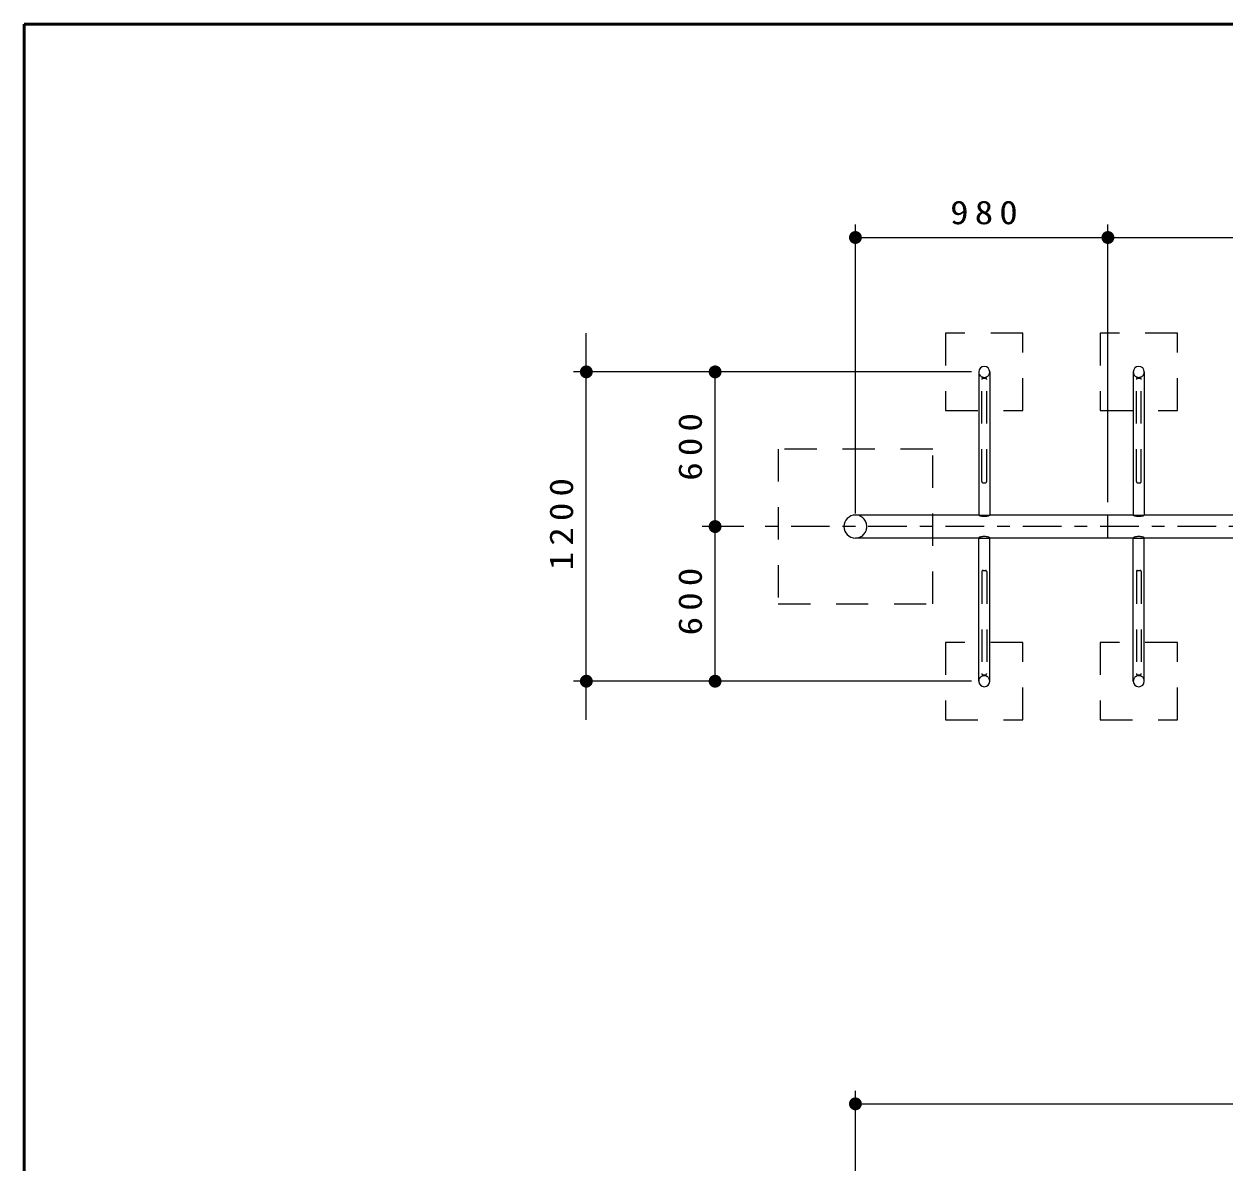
# Model space of a CAD drawing. Units: millimetres on the paper, scale 1:50. Extents: x -365 to 0, y 0 to 257.
# Drawn here: x -365 to -271.8, y 168.6 to 257 of the extents above; entities that cross this region are included whole.
import ezdxf

# ---------------------------------------------------------------- set-up
doc = ezdxf.new("R2010")
doc.units = ezdxf.units.MM
doc.linetypes.add('USER1', pattern=[4.5, 2.5, -2])
doc.linetypes.add('USER2', pattern=[6, 3, -1, 1, -1])
doc.layers.add('LY_3', color=7, linetype='Continuous', lineweight=13)
doc.layers.add('LY_4', color=7, linetype='Continuous', lineweight=13)
doc.styles.add('ＭＳ ゴシック', font='')
doc.styles.get('ＭＳ ゴシック').set_extended_font_data('MS Gothic')

# ---------------------------------------------------------------- blocks, each defined once
blk = doc.blocks.new('filled_dot')
at = {"color": 0, "linetype": 'Continuous', "lineweight": -2, "const_width": 1.25}
blk.add_lwpolyline([(-0.625, 0, 1), (0.625, 0, 1)], format="xyb", close=True, dxfattribs=at)

msp = doc.modelspace()

# ---------------------------------------------------------------- linework, layer by layer
at = {"layer": 'LY_3'}
for p, q in [((-300.457, 219.01), (-300.457, 241.437)), ((-280.857, 219.901), (-280.857, 241.437)), ((-280.857, 219.901), (-280.857, 241.437)), ((-300.457, 240.437), (-280.857, 240.437)), ((-280.857, 240.437), (-240.057, 240.437)), ((-321.348, 203.01), (-321.348, 233.01)), ((-308.348, 230.01), (-322.348, 230.01)), ((-291.457, 230.01), (-312.348, 230.01)), ((-311.348, 218.01), (-311.348, 230.01)), ((-309.129, 218.01), (-312.348, 218.01)), ((-311.348, 206.01), (-311.348, 218.01)), ((-308.348, 206.01), (-322.348, 206.01)), ((-291.457, 206.01), (-312.348, 206.01)), ((-300.457, 134.326), (-300.457, 174.217)), ((-300.457, 173.217), (-172.457, 173.217))]:
    msp.add_line(p, q, dxfattribs=at)
at = {"layer": 'LY_3', "lineweight": 25}
for p, q in [((-290.884, 230.01), (-290.884, 218.901)), ((-290.03, 230.01), (-290.03, 218.901)), ((-278.884, 230.01), (-278.884, 218.901)), ((-278.03, 230.01), (-278.03, 218.901)), ((-290.884, 218.901), (-300.457, 218.901)), ((-278.884, 218.901), (-290.03, 218.901)), ((-280.857, 217.119), (-280.857, 218.901)), ((-266.884, 218.901), (-278.03, 218.901)), ((-290.884, 217.119), (-300.457, 217.119)), ((-290.884, 206.01), (-290.884, 217.119)), ((-278.884, 217.119), (-290.03, 217.119)), ((-290.03, 206.01), (-290.03, 217.119)), ((-278.884, 206.01), (-278.884, 217.119)), ((-266.884, 217.119), (-278.03, 217.119)), ((-278.03, 206.01), (-278.03, 217.119))]:
    msp.add_line(p, q, dxfattribs=at)
at = {"layer": 'LY_3', "linetype": 'USER1'}
for p, q in [((-290.647, 221.51), (-290.647, 229.423)), ((-290.547, 229.523), (-290.367, 229.523)), ((-290.267, 221.51), (-290.267, 229.423)), ((-278.647, 221.51), (-278.647, 229.423)), ((-278.547, 229.523), (-278.367, 229.523)), ((-278.267, 221.51), (-278.267, 229.423)), ((-306.457, 224.01), (-306.457, 212.01)), ((-294.457, 224.01), (-306.457, 224.01)), ((-294.457, 212.01), (-294.457, 224.01)), ((-290.547, 221.41), (-290.367, 221.41)), ((-278.547, 221.41), (-278.367, 221.41)), ((-290.884, 218.901), (-290.03, 218.901)), ((-278.884, 218.901), (-278.03, 218.901)), ((-290.884, 217.119), (-290.03, 217.119)), ((-278.884, 217.119), (-278.03, 217.119)), ((-290.647, 214.51), (-290.647, 206.597)), ((-290.547, 214.61), (-290.367, 214.61)), ((-290.267, 214.51), (-290.267, 206.597)), ((-278.647, 214.51), (-278.647, 206.597)), ((-278.547, 214.61), (-278.367, 214.61)), ((-278.267, 214.51), (-278.267, 206.597)), ((-306.457, 212.01), (-294.457, 212.01)), ((-290.547, 206.497), (-290.367, 206.497)), ((-278.547, 206.497), (-278.367, 206.497))]:
    msp.add_line(p, q, dxfattribs=at)
at = {"layer": 'LY_3', "linetype": 'USER2'}
msp.add_line((-236.457, 218.01), (-308.129, 218.01), dxfattribs=at)
at = {"layer": 'LY_3', "linetype": 'USER1'}
for points in [[(-287.457, 227.01), (-287.457, 233.01), (-293.457, 233.01), (-293.457, 227.01)], [(-275.457, 227.01), (-275.457, 233.01), (-281.457, 233.01), (-281.457, 227.01)], [(-287.457, 203.01), (-287.457, 209.01), (-293.457, 209.01), (-293.457, 203.01)], [(-275.457, 203.01), (-275.457, 209.01), (-281.457, 209.01), (-281.457, 203.01)]]:
    msp.add_lwpolyline(points, close=True, dxfattribs=at)
at = {"layer": 'LY_3', "lineweight": 25}
for points in [[(-290.03, 218.901), (-290.034, 218.887), (-290.044, 218.873), (-290.062, 218.86), (-290.087, 218.847), (-290.118, 218.835), (-290.155, 218.824), (-290.197, 218.815), (-290.243, 218.807), (-290.293, 218.801), (-290.346, 218.796), (-290.401, 218.793), (-290.457, 218.793), (-290.513, 218.793), (-290.567, 218.796), (-290.62, 218.801), (-290.67, 218.807), (-290.717, 218.815), (-290.759, 218.824), (-290.796, 218.835), (-290.827, 218.847), (-290.851, 218.86), (-290.869, 218.873), (-290.88, 218.887), (-290.884, 218.901)], [(-278.03, 218.901), (-278.034, 218.887), (-278.044, 218.873), (-278.062, 218.86), (-278.087, 218.847), (-278.118, 218.835), (-278.155, 218.824), (-278.197, 218.815), (-278.243, 218.807), (-278.293, 218.801), (-278.346, 218.796), (-278.401, 218.793), (-278.457, 218.793), (-278.513, 218.793), (-278.567, 218.796), (-278.62, 218.801), (-278.67, 218.807), (-278.717, 218.815), (-278.759, 218.824), (-278.796, 218.835), (-278.827, 218.847), (-278.851, 218.86), (-278.869, 218.873), (-278.88, 218.887), (-278.884, 218.901)], [(-290.03, 217.119), (-290.034, 217.134), (-290.044, 217.148), (-290.062, 217.161), (-290.087, 217.174), (-290.118, 217.186), (-290.155, 217.197), (-290.197, 217.206), (-290.243, 217.214), (-290.293, 217.22), (-290.346, 217.225), (-290.401, 217.228), (-290.457, 217.228), (-290.513, 217.228), (-290.567, 217.225), (-290.62, 217.22), (-290.67, 217.214), (-290.717, 217.206), (-290.759, 217.197), (-290.796, 217.186), (-290.827, 217.174), (-290.851, 217.161), (-290.869, 217.148), (-290.88, 217.134), (-290.884, 217.119)], [(-278.03, 217.119), (-278.034, 217.134), (-278.044, 217.148), (-278.062, 217.161), (-278.087, 217.174), (-278.118, 217.186), (-278.155, 217.197), (-278.197, 217.206), (-278.243, 217.214), (-278.293, 217.22), (-278.346, 217.225), (-278.401, 217.228), (-278.457, 217.228), (-278.513, 217.228), (-278.567, 217.225), (-278.62, 217.22), (-278.67, 217.214), (-278.717, 217.206), (-278.759, 217.197), (-278.796, 217.186), (-278.827, 217.174), (-278.851, 217.161), (-278.869, 217.148), (-278.88, 217.134), (-278.884, 217.119)]]:
    msp.add_lwpolyline(points, dxfattribs=at)
for centre, radius, start, end in [((-290.457, 230.01), 0.427, 0, 180), ((-278.457, 230.01), 0.427, 0, 180), ((-300.457, 218.01), 0.891, 90, 270), ((-290.457, 206.01), 0.427, 180, 0), ((-278.457, 206.01), 0.427, 180, 0)]:
    msp.add_arc(centre, radius, start, end, dxfattribs=at)
at = {"layer": 'LY_3', "linetype": 'USER1'}
for centre, radius, start, end in [((-290.457, 230.01), 0.427, 180, 0), ((-290.547, 229.423), 0.1, 90, 180), ((-290.367, 229.423), 0.1, 0, 90), ((-278.457, 230.01), 0.427, 180, 0), ((-278.547, 229.423), 0.1, 90, 180), ((-278.367, 229.423), 0.1, 0, 90), ((-290.547, 221.51), 0.1, 180, 270), ((-290.367, 221.51), 0.1, 270, 0), ((-278.547, 221.51), 0.1, 180, 270), ((-278.367, 221.51), 0.1, 270, 0), ((-300.457, 218.01), 0.891, 270, 90), ((-290.547, 214.51), 0.1, 90, 180), ((-290.367, 214.51), 0.1, 0, 90), ((-278.547, 214.51), 0.1, 90, 180), ((-278.367, 214.51), 0.1, 0, 90), ((-290.457, 206.01), 0.427, 0, 180), ((-290.547, 206.597), 0.1, 180, 270), ((-290.367, 206.597), 0.1, 270, 0), ((-278.457, 206.01), 0.427, 0, 180), ((-278.547, 206.597), 0.1, 180, 270), ((-278.367, 206.597), 0.1, 270, 0)]:
    msp.add_arc(centre, radius, start, end, dxfattribs=at)
at = {"layer": 'LY_4', "lineweight": 50}
for p, q in [((0, 257), (-365, 257)), ((-365, 257), (-365, 0))]:
    msp.add_line(p, q, dxfattribs=at)

# ---------------------------------------------------------------- block references
at = {"layer": 'LY_3', "xscale": 0.4, "yscale": 0.4}
for p in [(-300.457, 240.437), (-280.857, 240.437), (-300.457, 173.217)]:
    msp.add_blockref('filled_dot', p, dxfattribs=at)
for p, rotation in [((-280.857, 240.437), 180), ((-321.348, 230.01), 90), ((-311.348, 230.01), 270), ((-311.348, 218.01), 270), ((-311.348, 218.01), 90), ((-321.348, 206.01), 270), ((-311.348, 206.01), 90)]:
    msp.add_blockref('filled_dot', p, dxfattribs=dict(at, rotation=rotation))

# ---------------------------------------------------------------- texts
at = {"layer": 'LY_3', "insert": (-290.242, 241.437), "char_height": 1.833, "attachment_point": 8, "style": 'ＭＳ ゴシック'}
msp.add_mtext('\\T1.33;\\W1.15;980', dxfattribs=at)
at = {"layer": 'LY_3', "char_height": 1.833, "attachment_point": 8, "rotation": 90, "style": 'ＭＳ ゴシック'}
for s, insert in [('\\T1.33;\\W1.15;600', (-312.348, 224.427)), ('\\T1.33;\\W1.15;1200', (-322.348, 218.432)), ('\\T1.33;\\W1.15;600', (-312.348, 212.427))]:
    msp.add_mtext(s, dxfattribs=dict(at, insert=insert))

doc.saveas('drawing.dxf')
